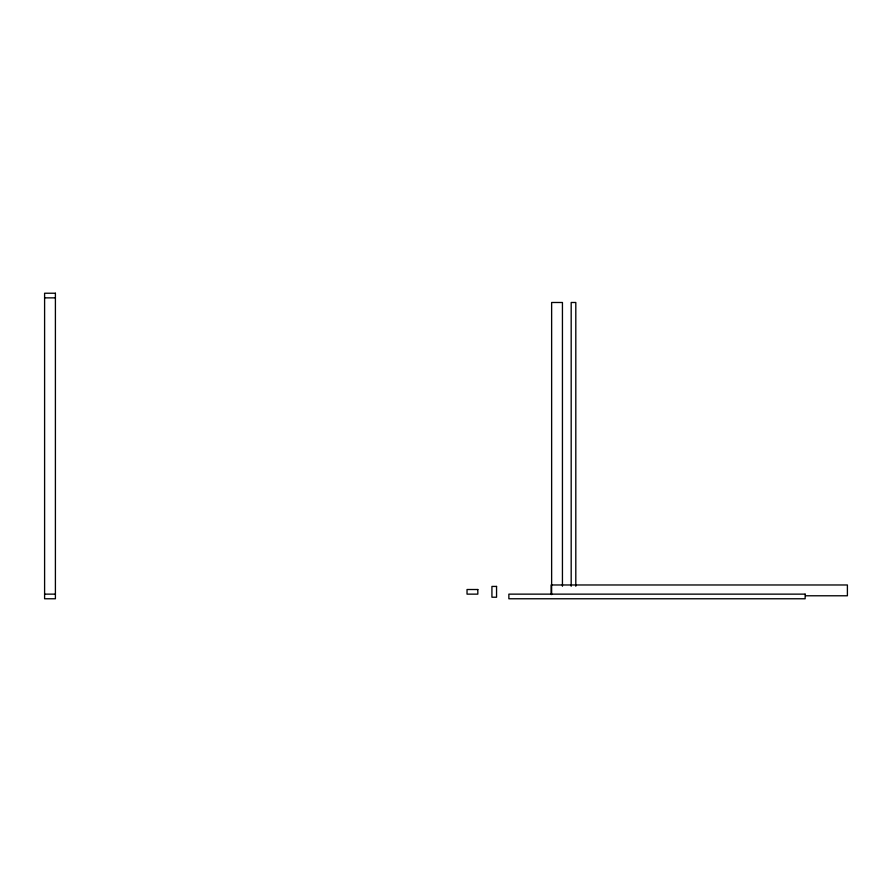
<?xml version="1.0" encoding="UTF-8"?>
<svg xmlns="http://www.w3.org/2000/svg" width="892" height="892" viewBox="0 0 892 892"><rect width="100%" height="100%" fill="white"/><g stroke="black" fill="none" stroke-linecap="round" stroke-linejoin="round"><path stroke-width="1.34" d="M44.6 297.861L55.404 297.861M44.6 594.139L55.404 594.139M805.666 595.778L847.4 595.778L847.4 584.974L551.122 584.974L551.122 594.429M575.808 586.245L575.808 302.488L571.181 302.488L571.181 586.245M562.439 586.245L562.439 302.488L551.635 302.488L551.635 594.596M55.404 293.234L44.6 293.234L44.6 598.766L55.404 598.766L55.404 293.234M496.554 586.423L491.927 586.423L491.927 597.227L496.554 597.227L496.554 586.423M477.822 589.512L467.029 589.512L467.029 594.139L477.822 594.139L477.822 589.512M805.142 594.139L508.864 594.139L508.864 598.766L805.142 598.766L805.142 594.139"/></g></svg>
